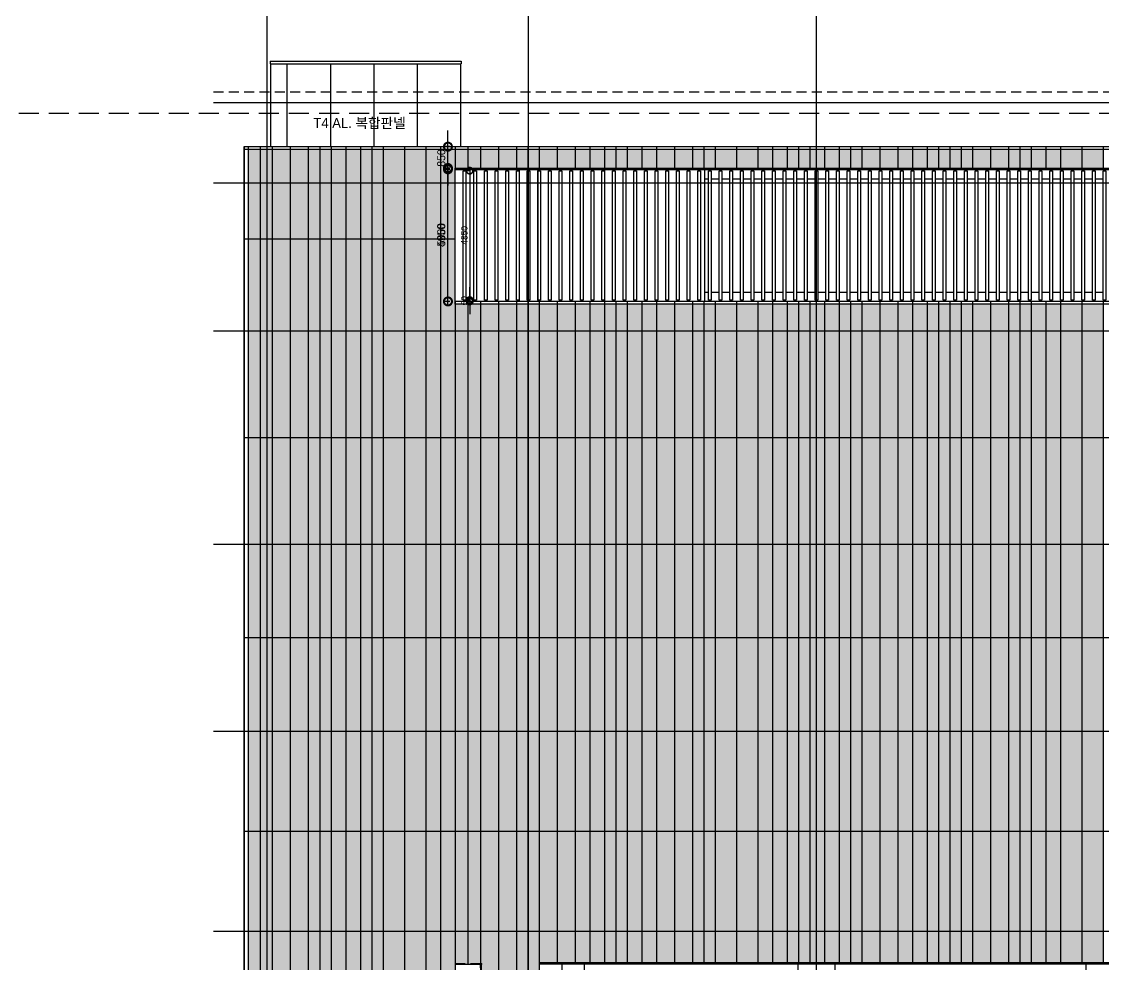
# Model space of a CAD drawing. Extents: x -430745 to 210250, y 0 to 148500.
# Drawn here: x 72096 to 112653, y 54235 to 89564 of the extents above; entities that cross this region are included whole.
import ezdxf
from ezdxf.enums import TextEntityAlignment as Align

# ---------------------------------------------------------------- set-up
doc = ezdxf.new("R2010")
doc.units = 0
doc.header["$LTSCALE"] = 250
doc.header["$MEASUREMENT"] = 0
doc.linetypes.add('H1', pattern=[1.5, 1, -0.5])
doc.linetypes.add('HID', pattern=[2.3, 1.5, -0.8])
doc.layers.get('0').update_dxf_attribs({"linetype": 'CONTINUOUS'})
doc.layers.get('Defpoints').update_dxf_attribs({"linetype": 'CONTINUOUS'})
for name, color, linetype in [('A-CEN', 1, 'CONTINUOUS'), ('A-DIM', 7, 'CONTINUOUS'), ('A-ELE-252', 252, 'CONTINUOUS'), ('A-ELE-5', 5, 'CONTINUOUS'), ('A-ELE-7', 7, 'CONTINUOUS'), ('A-ELE-8', 8, 'CONTINUOUS'), ('A-HAT', 251, 'CONTINUOUS'), ('BOUNDARY_추후 증축', 7, 'H1')]:
    doc.layers.add(name, color=color, linetype=linetype)
doc.layers.add('NOPLOT', color=193, linetype='CONTINUOUS', plot=False)
doc.layers.add('NOPLOT-TEXT', color=41, linetype='CONTINUOUS', plot=False)
doc.styles.add('Gdim', font='')
doc.styles.get('Gdim').set_extended_font_data('Dotum')
doc.dimstyles.new('Gdim100', dxfattribs={"dimscale": 100, "dimtxt": 3, "dimasz": 6, "dimexe": 1.5, "dimexo": 2, "dimgap": 1, "dimtad": 1, "dimdec": 0, "dimzin": 0, "dimdsep": 46, "dimtxsty": 'Gdim', "dimblk": 'DOTSMALL', "dimcen": 1.5, "dimdle": 1.5, "dimclrd": 1, "dimclre": 1, "dimclrt": 256, "dimazin": 0, "dimtfac": 1, "dimtdec": 0, "dimtix": 1, "dimtmove": 2, "dimatfit": 3, "dimldrblk": 'DOTSMALL', "dimfxl": 1.5, "dimtolj": 1, "dimtzin": 0, "dimlwd": -1, "dimlwe": -1, "dimarcsym": 0})

# ---------------------------------------------------------------- blocks, each defined once
blk = doc.blocks.new('A-CEN-SOUTH2')
at = {"layer": 'A-CEN'}
for p, q in [((14049719, -330738.1), (14049719, -438071.4)), ((14059519, -438071.4), (14059519, -330738.1)), ((14070319, -438071.4), (14070319, -330738.1)), ((14047719, -372125.9, 0), (14135536.5, -372125.9, 0)), ((14047719, -375125.9, 0), (14135536.5, -375125.9, 0)), ((14047719, -380675.9, 0), (14135536.5, -380675.9, 0)), ((14047719, -388675.9, 0), (14135536.5, -388675.9, 0)), ((14047719, -395675.9, 0), (14135536.5, -395675.9, 0)), ((14047719, -403175.9, 0), (14135536.5, -403175.9, 0))]:
    blk.add_line(p, q, dxfattribs=at)
at = {"layer": 'A-CEN', "linetype": 'HID'}
blk.add_line((14047719, -371725.9, 0), (14135536.5, -371725.9, 0), dxfattribs=at)
blk = doc.blocks.new('_DotSmall')
at = {"color": 0, "linetype": 'ByBlock', "const_width": 0.5}
blk.add_lwpolyline([(-0.0625, 0, 1), (0.0625, 0, 1)], format="xyb", close=True, dxfattribs=at)
blk = doc.blocks.new('*D22')
at = {"layer": 'Defpoints', "color": 0, "transparency": 16777216}
for p in [(88080, 84079), (88345, 84079), (88345, 79079)]:
    blk.add_point(p, dxfattribs=at)
at = {"layer": 'NOPLOT', "color": 1, "transparency": 16777216}
for p, q in [((88145, 84079), (87930, 84079)), ((88080, 78929), (88080, 84229)), ((88145, 79079), (87930, 79079))]:
    blk.add_line(p, q, dxfattribs=at)
at = {"layer": 'NOPLOT', "color": 1, "transparency": 16777216, "xscale": 600, "yscale": 600, "zscale": 600}
for p, rotation in [((88080, 84079), 90), ((88080, 79079), 270)]:
    blk.add_blockref('_DotSmall', p, dxfattribs=dict(at, rotation=rotation))
at = {"layer": 'NOPLOT', "transparency": 16777216, "insert": (87830, 81579), "char_height": 300, "attachment_point": 5, "rotation": 90, "style": 'Gdim'}
blk.add_mtext('\\A1;5000', dxfattribs=at)
blk = doc.blocks.new('*D157')
at = {"layer": 'Defpoints', "color": 0, "transparency": 16777216}
for p in [(7980, 16530, 0), (8048, 16530, 0), (7980, 15230, 0)]:
    blk.add_point(p, dxfattribs=at)
at = {"layer": 'NOPLOT', "color": 1, "transparency": 16777216}
for p, q in [((8000, 16530, 0), (8063, 16530, 0)), ((8048, 15215, 0), (8048, 16545, 0)), ((8000, 15230, 0), (8063, 15230, 0))]:
    blk.add_line(p, q, dxfattribs=at)
at = {"layer": 'NOPLOT', "color": 1, "transparency": 16777216, "xscale": 60, "yscale": 60, "zscale": 60}
for p, rotation in [((8048, 16530, 0), 90), ((8048, 15230, 0), 270)]:
    blk.add_blockref('_DotSmall', p, dxfattribs=dict(at, rotation=rotation))
at = {"layer": 'NOPLOT', "transparency": 16777216, "insert": (8023, 15880, 0), "char_height": 30, "attachment_point": 5, "rotation": 90, "style": 'Gdim'}
blk.add_mtext('\\A1;1300', dxfattribs=at)
blk = doc.blocks.new('*D38')
at = {"layer": 'Defpoints', "color": 0, "transparency": 16777216}
for p in [(88080, 84029), (88345, 84029, 0), (88345, 79079)]:
    blk.add_point(p, dxfattribs=at)
at = {"layer": 'NOPLOT', "color": 1, "transparency": 16777216}
for p, q in [((88145, 84029), (87930, 84029)), ((88080, 78929), (88080, 84179)), ((88145, 79079), (87930, 79079))]:
    blk.add_line(p, q, dxfattribs=at)
at = {"layer": 'NOPLOT', "color": 1, "transparency": 16777216, "xscale": 600, "yscale": 600, "zscale": 600}
for p, rotation in [((88080, 84029), 90), ((88080, 79079), 270)]:
    blk.add_blockref('_DotSmall', p, dxfattribs=dict(at, rotation=rotation))
at = {"layer": 'NOPLOT', "transparency": 16777216, "insert": (87830, 81554), "char_height": 300, "attachment_point": 5, "rotation": 90, "style": 'Gdim'}
blk.add_mtext('\\A1;4950', dxfattribs=at)
blk = doc.blocks.new('*D39')
at = {"layer": 'Defpoints', "color": 0, "transparency": 16777216}
for p in [(88080, 84879), (88345, 84879), (88345, 84029, 0)]:
    blk.add_point(p, dxfattribs=at)
at = {"layer": 'NOPLOT', "color": 1, "transparency": 16777216}
for p, q in [((88080, 84879), (88080, 85479)), ((88145, 84879), (87930, 84879)), ((88080, 84029), (88080, 84879)), ((88145, 84029), (87930, 84029)), ((88080, 84029), (88080, 83429))]:
    blk.add_line(p, q, dxfattribs=at)
at = {"layer": 'NOPLOT', "color": 1, "transparency": 16777216, "xscale": 600, "yscale": 600, "zscale": 600}
for p, rotation in [((88080, 84879), 270), ((88080, 84029), 90)]:
    blk.add_blockref('_DotSmall', p, dxfattribs=dict(at, rotation=rotation))
at = {"layer": 'NOPLOT', "transparency": 16777216, "insert": (87830, 84454), "char_height": 300, "attachment_point": 5, "rotation": 90, "style": 'Gdim'}
blk.add_mtext('\\A1;850', dxfattribs=at)
blk = doc.blocks.new('*D40')
at = {"layer": 'Defpoints', "color": 0, "transparency": 16777216}
for p in [(89045, 83979), (88895, 79129), (89045, 79129)]:
    blk.add_point(p, dxfattribs=at)
at = {"layer": 'NOPLOT', "color": 1, "transparency": 16777216}
for p, q in [((88885, 83979), (88775, 83979)), ((88895, 84099), (88895, 79009)), ((88885, 79129), (88775, 79129))]:
    blk.add_line(p, q, dxfattribs=at)
at = {"layer": 'NOPLOT', "color": 1, "transparency": 16777216, "xscale": 480, "yscale": 480, "zscale": 480}
for p, rotation in [((88895, 83979), 90), ((88895, 79129), 270)]:
    blk.add_blockref('_DotSmall', p, dxfattribs=dict(at, rotation=rotation))
at = {"layer": 'NOPLOT', "transparency": 16777216, "insert": (88695, 81554), "char_height": 240, "attachment_point": 5, "rotation": 90, "style": 'Gdim'}
blk.add_mtext('\\A1;4850', dxfattribs=at)
blk = doc.blocks.new('*D41')
at = {"layer": 'Defpoints', "color": 0, "transparency": 16777216}
for p in [(89045, 79129), (88895, 79079), (89045, 79079)]:
    blk.add_point(p, dxfattribs=at)
at = {"layer": 'NOPLOT', "color": 1, "transparency": 16777216}
for p, q in [((88895, 79129), (88895, 79609)), ((88885, 79129), (88775, 79129)), ((88895, 79129), (88895, 79079)), ((88885, 79079), (88775, 79079)), ((88895, 79079), (88895, 78599))]:
    blk.add_line(p, q, dxfattribs=at)
at = {"layer": 'NOPLOT', "color": 1, "transparency": 16777216, "xscale": 480, "yscale": 480, "zscale": 480}
for p, rotation in [((88895, 79129), 270), ((88895, 79079), 90)]:
    blk.add_blockref('_DotSmall', p, dxfattribs=dict(at, rotation=rotation))
at = {"layer": 'NOPLOT', "transparency": 16777216, "insert": (88695, 79104), "char_height": 240, "attachment_point": 5, "rotation": 90, "style": 'Gdim'}
blk.add_mtext('\\A1;50', dxfattribs=at)
blk = doc.blocks.new('A$Cec1aeba7')
at = {"layer": 'A-HAT'}
h = blk.add_hatch(color=256, dxfattribs=at)
h.dxf.hatch_style = 1
h.set_gradient(color1=(173, 173, 173), color2=(173, 173, 173), tint=1)
h.paths.add_polyline_path([(-250, 47050), (-700, 47050), (-700, 8850), (-250, 8850)])
h = blk.add_hatch(color=256, dxfattribs=at)
h.dxf.hatch_style = 1
h.set_gradient(color1=(214, 214, 214), color2=(214, 214, 214), rotation=180, tint=1)
h.paths.add_polyline_path([(-250, 47050), (185, 47050), (185, 8850), (-250, 8850)])
h = blk.add_hatch(color=256, dxfattribs=at)
h.dxf.hatch_style = 1
h.set_gradient(color1=(173, 173, 173), color2=(173, 173, 173), tint=1)
h.paths.add_polyline_path([(875, 47050), (215, 47050), (215, 8850), (875, 8850)])
h = blk.add_hatch(color=256, dxfattribs=at)
h.dxf.hatch_style = 1
h.set_gradient(color1=(214, 214, 214), color2=(214, 214, 214), rotation=180, tint=1)
h.paths.add_polyline_path([(875, 47050), (1535, 47050), (1535, 8850), (875, 8850)])
h = blk.add_hatch(color=256, dxfattribs=at)
h.dxf.hatch_style = 1
h.set_gradient(color1=(173, 173, 173), color2=(173, 173, 173), tint=1)
h.paths.add_polyline_path([(1975, 47050), (1565, 47050), (1565, 8850), (1975, 8850)])
h = blk.add_hatch(color=256, dxfattribs=at)
h.dxf.hatch_style = 1
h.set_gradient(color1=(214, 214, 214), color2=(214, 214, 214), rotation=180, tint=1)
h.paths.add_polyline_path([(1975, 47050), (2385, 47050), (2385, 8850), (1975, 8850)])
h = blk.add_hatch(color=256, dxfattribs=at)
h.dxf.hatch_style = 1
h.set_gradient(color1=(173, 173, 173), color2=(173, 173, 173), tint=1)
h.paths.add_polyline_path([(2950, 47050), (2415, 47050), (2415, 8850), (2950, 8850)])
h = blk.add_hatch(color=256, dxfattribs=at)
h.dxf.hatch_style = 1
h.set_gradient(color1=(214, 214, 214), color2=(214, 214, 214), rotation=180, tint=1)
h.paths.add_polyline_path([(2950, 47050), (3485, 47050), (3485, 8850), (2950, 8850)])
h = blk.add_hatch(color=256, dxfattribs=at)
h.dxf.hatch_style = 1
h.set_gradient(color1=(173, 173, 173), color2=(173, 173, 173), tint=1)
h.paths.add_polyline_path([(3925, 47050), (3515, 47050), (3515, 8850), (3925, 8850)])
h = blk.add_hatch(color=256, dxfattribs=at)
h.dxf.hatch_style = 1
h.set_gradient(color1=(214, 214, 214), color2=(214, 214, 214), rotation=180, tint=1)
h.paths.add_polyline_path([(3925, 47050), (4335, 47050), (4335, 8850), (3925, 8850)])
h = blk.add_hatch(color=256, dxfattribs=at)
h.dxf.hatch_style = 1
h.set_gradient(color1=(173, 173, 173), color2=(173, 173, 173), tint=1)
h.paths.add_polyline_path([(5150, 47050), (4365, 47050), (4365, 8850), (4500, 8850), (4500, 12750), (5150, 12750)])
h = blk.add_hatch(color=256, dxfattribs=at)
h.dxf.hatch_style = 1
h.set_gradient(color1=(214, 214, 214), color2=(214, 214, 214), rotation=180, tint=1)
h.paths.add_polyline_path([(5150, 47050), (5935, 47050), (5935, 12750), (5150, 12750)])
h = blk.add_hatch(color=256, dxfattribs=at)
h.dxf.hatch_style = 1
h.set_gradient(color1=(173, 173, 173), color2=(173, 173, 173), tint=1)
h.paths.add_polyline_path([(6500, 47050), (5965, 47050), (5965, 12750), (6500, 12750)])
h = blk.add_hatch(color=256, dxfattribs=at)
h.dxf.hatch_style = 1
h.set_gradient(color1=(214, 214, 214), color2=(214, 214, 214), rotation=180, tint=1)
h.paths.add_polyline_path([(6500, 47050), (7035, 47050), (7035, 12750), (6500, 12750)])
h = blk.add_hatch(color=256, dxfattribs=at)
h.dxf.hatch_style = 1
h.set_gradient(color1=(173, 173, 173), color2=(173, 173, 173), tint=1)
h.paths.add_polyline_path([(7065, 46340), (7525, 46340), (7525, 47050), (7065, 47050)])
h = blk.add_hatch(color=256, dxfattribs=at)
h.dxf.hatch_style = 1
h.set_gradient(color1=(214, 214, 214), color2=(214, 214, 214), rotation=180, tint=1)
h.paths.add_polyline_path([(7525, 46340), (7985, 46340), (7985, 47050), (7525, 47050)])
h = blk.add_hatch(color=256, dxfattribs=at)
h.dxf.hatch_style = 1
h.set_gradient(color1=(173, 173, 173), color2=(173, 173, 173), tint=1)
h.paths.add_polyline_path([(8015, 46340), (8675, 46340), (8675, 47050), (8015, 47050)])
h = blk.add_hatch(color=256, dxfattribs=at)
h.dxf.hatch_style = 1
h.set_gradient(color1=(214, 214, 214), color2=(214, 214, 214), rotation=180, tint=1)
h.paths.add_polyline_path([(8675, 46340), (9335, 46340), (9335, 47050), (8675, 47050)])
h = blk.add_hatch(color=256, dxfattribs=at)
h.dxf.hatch_style = 1
h.set_gradient(color1=(173, 173, 173), color2=(173, 173, 173), tint=1)
h.paths.add_polyline_path([(9365, 46340), (9775, 46340), (9775, 47050), (9365, 47050)])
h = blk.add_hatch(color=256, dxfattribs=at)
h.dxf.hatch_style = 1
h.set_gradient(color1=(214, 214, 214), color2=(214, 214, 214), rotation=180, tint=1)
h.paths.add_polyline_path([(9775, 46340), (10185, 46340), (10185, 47050), (9775, 47050)])
h = blk.add_hatch(color=256, dxfattribs=at)
h.dxf.hatch_style = 1
h.set_gradient(color1=(173, 173, 173), color2=(173, 173, 173), tint=1)
h.paths.add_polyline_path([(10215, 46340), (10875, 46340), (10875, 47050), (10215, 47050)])
h = blk.add_hatch(color=256, dxfattribs=at)
h.dxf.hatch_style = 1
h.set_gradient(color1=(214, 214, 214), color2=(214, 214, 214), rotation=180, tint=1)
h.paths.add_polyline_path([(10875, 46340), (11535, 46340), (11535, 47050), (10875, 47050)])
h = blk.add_hatch(color=256, dxfattribs=at)
h.dxf.hatch_style = 1
h.set_gradient(color1=(173, 173, 173), color2=(173, 173, 173), tint=1)
h.paths.add_polyline_path([(11565, 46340), (12100, 46340), (12100, 47050), (11565, 47050)])
h = blk.add_hatch(color=256, dxfattribs=at)
h.dxf.hatch_style = 1
h.set_gradient(color1=(214, 214, 214), color2=(214, 214, 214), rotation=180, tint=1)
h.paths.add_polyline_path([(12100, 46340), (12635, 46340), (12635, 47050), (12100, 47050)])
h = blk.add_hatch(color=256, dxfattribs=at)
h.dxf.hatch_style = 1
h.set_gradient(color1=(173, 173, 173), color2=(173, 173, 173), tint=1)
h.paths.add_polyline_path([(12665, 46340), (13075, 46340), (13075, 47050), (12665, 47050)])
h = blk.add_hatch(color=256, dxfattribs=at)
h.dxf.hatch_style = 1
h.set_gradient(color1=(214, 214, 214), color2=(214, 214, 214), rotation=180, tint=1)
h.paths.add_polyline_path([(13075, 46340), (13485, 46340), (13485, 47050), (13075, 47050)])
h = blk.add_hatch(color=256, dxfattribs=at)
h.dxf.hatch_style = 1
h.set_gradient(color1=(173, 173, 173), color2=(173, 173, 173), tint=1)
h.paths.add_polyline_path([(13515, 46340), (14050, 46340), (14050, 47050), (13515, 47050)])
h = blk.add_hatch(color=256, dxfattribs=at)
h.dxf.hatch_style = 1
h.set_gradient(color1=(214, 214, 214), color2=(214, 214, 214), rotation=180, tint=1)
h.paths.add_polyline_path([(14050, 46340), (14585, 46340), (14585, 47050), (14050, 47050)])
h = blk.add_hatch(color=256, dxfattribs=at)
h.dxf.hatch_style = 1
h.set_gradient(color1=(173, 173, 173), color2=(173, 173, 173), tint=1)
h.paths.add_polyline_path([(14615, 46340), (15275, 46340), (15275, 47050), (14615, 47050)])
h = blk.add_hatch(color=256, dxfattribs=at)
h.dxf.hatch_style = 1
h.set_gradient(color1=(214, 214, 214), color2=(214, 214, 214), rotation=180, tint=1)
h.paths.add_polyline_path([(15275, 46340), (15935, 46340), (15935, 47050), (15275, 47050)])
h = blk.add_hatch(color=256, dxfattribs=at)
h.dxf.hatch_style = 1
h.set_gradient(color1=(173, 173, 173), color2=(173, 173, 173), tint=1)
h.paths.add_polyline_path([(15965, 46340), (16375, 46340), (16375, 47050), (15965, 47050)])
h = blk.add_hatch(color=256, dxfattribs=at)
h.dxf.hatch_style = 1
h.set_gradient(color1=(214, 214, 214), color2=(214, 214, 214), rotation=180, tint=1)
h.paths.add_polyline_path([(16375, 46340), (16785, 46340), (16785, 47050), (16375, 47050)])
h = blk.add_hatch(color=256, dxfattribs=at)
h.dxf.hatch_style = 1
h.set_gradient(color1=(173, 173, 173), color2=(173, 173, 173), tint=1)
h.paths.add_polyline_path([(16815, 46340), (17600, 46340), (17600, 47050), (16815, 47050)])
h = blk.add_hatch(color=256, dxfattribs=at)
h.dxf.hatch_style = 1
h.set_gradient(color1=(214, 214, 214), color2=(214, 214, 214), rotation=180, tint=1)
h.paths.add_polyline_path([(17600, 46340), (18385, 46340), (18385, 47050), (17600, 47050)])
h = blk.add_hatch(color=256, dxfattribs=at)
h.dxf.hatch_style = 1
h.set_gradient(color1=(173, 173, 173), color2=(173, 173, 173), tint=1)
h.paths.add_polyline_path([(18415, 46340), (18950, 46340), (18950, 47050), (18415, 47050)])
h = blk.add_hatch(color=256, dxfattribs=at)
h.dxf.hatch_style = 1
h.set_gradient(color1=(214, 214, 214), color2=(214, 214, 214), rotation=180, tint=1)
h.paths.add_polyline_path([(18950, 46340), (19485, 46340), (19485, 47050), (18950, 47050)])
h = blk.add_hatch(color=256, dxfattribs=at)
h.dxf.hatch_style = 1
h.set_gradient(color1=(173, 173, 173), color2=(173, 173, 173), tint=1)
h.paths.add_polyline_path([(19515, 46340), (19925, 46340), (19925, 47050), (19515, 47050)])
h = blk.add_hatch(color=256, dxfattribs=at)
h.dxf.hatch_style = 1
h.set_gradient(color1=(214, 214, 214), color2=(214, 214, 214), rotation=180, tint=1)
h.paths.add_polyline_path([(19925, 46340), (20335, 46340), (20335, 47050), (19925, 47050)])
h = blk.add_hatch(color=256, dxfattribs=at)
h.dxf.hatch_style = 1
h.set_gradient(color1=(173, 173, 173), color2=(173, 173, 173), tint=1)
h.paths.add_polyline_path([(20365, 46340), (20900, 46340), (20900, 47050), (20365, 47050)])
h = blk.add_hatch(color=256, dxfattribs=at)
h.dxf.hatch_style = 1
h.set_gradient(color1=(214, 214, 214), color2=(214, 214, 214), rotation=180, tint=1)
h.paths.add_polyline_path([(20900, 46340), (21435, 46340), (21435, 47050), (20900, 47050)])
h = blk.add_hatch(color=256, dxfattribs=at)
h.dxf.hatch_style = 1
h.set_gradient(color1=(173, 173, 173), color2=(173, 173, 173), tint=1)
h.paths.add_polyline_path([(21465, 46340), (21875, 46340), (21875, 47050), (21465, 47050)])
h = blk.add_hatch(color=256, dxfattribs=at)
h.dxf.hatch_style = 1
h.set_gradient(color1=(214, 214, 214), color2=(214, 214, 214), rotation=180, tint=1)
h.paths.add_polyline_path([(21875, 46340), (22285, 46340), (22285, 47050), (21875, 47050)])
h = blk.add_hatch(color=256, dxfattribs=at)
h.dxf.hatch_style = 1
h.set_gradient(color1=(173, 173, 173), color2=(173, 173, 173), tint=1)
h.paths.add_polyline_path([(22315, 46340), (22975, 46340), (22975, 47050), (22315, 47050)])
h = blk.add_hatch(color=256, dxfattribs=at)
h.dxf.hatch_style = 1
h.set_gradient(color1=(214, 214, 214), color2=(214, 214, 214), rotation=180, tint=1)
h.paths.add_polyline_path([(22975, 46340), (23635, 46340), (23635, 47050), (22975, 47050)])
h = blk.add_hatch(color=256, dxfattribs=at)
h.dxf.hatch_style = 1
h.set_gradient(color1=(173, 173, 173), color2=(173, 173, 173), tint=1)
h.paths.add_polyline_path([(23665, 46340), (24200, 46340), (24200, 47050), (23665, 47050)])
h = blk.add_hatch(color=256, dxfattribs=at)
h.dxf.hatch_style = 1
h.set_gradient(color1=(214, 214, 214), color2=(214, 214, 214), rotation=180, tint=1)
h.paths.add_polyline_path([(24200, 46340), (24735, 46340), (24735, 47050), (24200, 47050)])
h = blk.add_hatch(color=256, dxfattribs=at)
h.dxf.hatch_style = 1
h.set_gradient(color1=(173, 173, 173), color2=(173, 173, 173), tint=1)
h.paths.add_polyline_path([(24765, 46340), (25175, 46340), (25175, 47050), (24765, 47050)])
h = blk.add_hatch(color=256, dxfattribs=at)
h.dxf.hatch_style = 1
h.set_gradient(color1=(214, 214, 214), color2=(214, 214, 214), rotation=180, tint=1)
h.paths.add_polyline_path([(25175, 46340), (25585, 46340), (25585, 47050), (25175, 47050)])
h = blk.add_hatch(color=256, dxfattribs=at)
h.dxf.hatch_style = 1
h.set_gradient(color1=(173, 173, 173), color2=(173, 173, 173), tint=1)
h.paths.add_polyline_path([(25615, 46340), (26025, 46340), (26025, 47050), (25615, 47050)])
h = blk.add_hatch(color=256, dxfattribs=at)
h.dxf.hatch_style = 1
h.set_gradient(color1=(214, 214, 214), color2=(214, 214, 214), rotation=180, tint=1)
h.paths.add_polyline_path([(26025, 46340), (26435, 46340), (26435, 47050), (26025, 47050)])
h = blk.add_hatch(color=256, dxfattribs=at)
h.dxf.hatch_style = 1
h.set_gradient(color1=(173, 173, 173), color2=(173, 173, 173), tint=1)
h.paths.add_polyline_path([(26465, 46340), (27125, 46340), (27125, 47050), (26465, 47050)])
h = blk.add_hatch(color=256, dxfattribs=at)
h.dxf.hatch_style = 1
h.set_gradient(color1=(214, 214, 214), color2=(214, 214, 214), rotation=180, tint=1)
h.paths.add_polyline_path([(27125, 46340), (27785, 46340), (27785, 47050), (27125, 47050)])
h = blk.add_hatch(color=256, dxfattribs=at)
h.dxf.hatch_style = 1
h.set_gradient(color1=(173, 173, 173), color2=(173, 173, 173), tint=1)
h.paths.add_polyline_path([(27815, 46340), (28225, 46340), (28225, 47050), (27815, 47050)])
h = blk.add_hatch(color=256, dxfattribs=at)
h.dxf.hatch_style = 1
h.set_gradient(color1=(214, 214, 214), color2=(214, 214, 214), rotation=180, tint=1)
h.paths.add_polyline_path([(28225, 46340), (28635, 46340), (28635, 47050), (28225, 47050)])
h = blk.add_hatch(color=256, dxfattribs=at)
h.dxf.hatch_style = 1
h.set_gradient(color1=(173, 173, 173), color2=(173, 173, 173), tint=1)
h.paths.add_polyline_path([(28665, 46340), (29200, 46340), (29200, 47050), (28665, 47050)])
h = blk.add_hatch(color=256, dxfattribs=at)
h.dxf.hatch_style = 1
h.set_gradient(color1=(214, 214, 214), color2=(214, 214, 214), rotation=180, tint=1)
h.paths.add_polyline_path([(29200, 46340), (29735, 46340), (29735, 47050), (29200, 47050)])
h = blk.add_hatch(color=256, dxfattribs=at)
h.dxf.hatch_style = 1
h.set_gradient(color1=(173, 173, 173), color2=(173, 173, 173), tint=1)
h.paths.add_polyline_path([(29765, 46340), (30550, 46340), (30550, 47050), (29765, 47050)])
h = blk.add_hatch(color=256, dxfattribs=at)
h.dxf.hatch_style = 1
h.set_gradient(color1=(214, 214, 214), color2=(214, 214, 214), rotation=180, tint=1)
h.paths.add_polyline_path([(30550, 46340), (31335, 46340), (31335, 47050), (30550, 47050)])
h = blk.add_hatch(color=256, dxfattribs=at)
h.dxf.hatch_style = 1
h.set_gradient(color1=(173, 173, 173), color2=(173, 173, 173), tint=1)
h.paths.add_polyline_path([(7525, 41250), (7065, 41250), (7065, 16510), (7525, 16510)])
h = blk.add_hatch(color=256, dxfattribs=at)
h.dxf.hatch_style = 1
h.set_gradient(color1=(214, 214, 214), color2=(214, 214, 214), rotation=180, tint=1)
h.paths.add_polyline_path([(7525, 41250), (7985, 41250), (7985, 16510), (7525, 16510)])
h = blk.add_hatch(color=256, dxfattribs=at)
h.dxf.hatch_style = 1
h.set_gradient(color1=(173, 173, 173), color2=(173, 173, 173), tint=1)
h.paths.add_polyline_path([(8675, 41250), (8015, 41250), (8015, 12750), (8675, 12750)])
h = blk.add_hatch(color=256, dxfattribs=at)
h.dxf.hatch_style = 1
h.set_gradient(color1=(214, 214, 214), color2=(214, 214, 214), rotation=180, tint=1)
h.paths.add_polyline_path([(8675, 41250), (9335, 41250), (9335, 12750), (8675, 12750)])
h = blk.add_hatch(color=256, dxfattribs=at)
h.dxf.hatch_style = 1
h.set_gradient(color1=(173, 173, 173), color2=(173, 173, 173), tint=1)
h.paths.add_polyline_path([(9365, 12750), (9775, 12750), (9775, 41250), (9365, 41250)])
h = blk.add_hatch(color=256, dxfattribs=at)
h.dxf.hatch_style = 1
h.set_gradient(color1=(214, 214, 214), color2=(214, 214, 214), rotation=180, tint=1)
h.paths.add_polyline_path([(9775, 12750), (10185, 12750), (10185, 41250), (9775, 41250)])
h = blk.add_hatch(color=256, dxfattribs=at)
h.dxf.hatch_style = 1
h.set_gradient(color1=(173, 173, 173), color2=(173, 173, 173), tint=1)
h.paths.add_polyline_path([(10215, 16570), (10875, 16570), (10875, 41250), (10215, 41250)])
h = blk.add_hatch(color=256, dxfattribs=at)
h.dxf.hatch_style = 1
h.set_gradient(color1=(214, 214, 214), color2=(214, 214, 214), rotation=180, tint=1)
h.paths.add_polyline_path([(10875, 16570), (11535, 16570), (11535, 41250), (10875, 41250)])
h = blk.add_hatch(color=256, dxfattribs=at)
h.dxf.hatch_style = 1
h.set_gradient(color1=(173, 173, 173), color2=(173, 173, 173), tint=1)
h.paths.add_polyline_path([(11565, 16570), (12100, 16570), (12100, 41250), (11565, 41250)])
h = blk.add_hatch(color=256, dxfattribs=at)
h.dxf.hatch_style = 1
h.set_gradient(color1=(214, 214, 214), color2=(214, 214, 214), rotation=180, tint=1)
h.paths.add_polyline_path([(12100, 16570), (12635, 16570), (12635, 41250), (12100, 41250)])
h = blk.add_hatch(color=256, dxfattribs=at)
h.dxf.hatch_style = 1
h.set_gradient(color1=(173, 173, 173), color2=(173, 173, 173), tint=1)
h.paths.add_polyline_path([(12665, 16570), (13075, 16570), (13075, 41250), (12665, 41250)])
h = blk.add_hatch(color=256, dxfattribs=at)
h.dxf.hatch_style = 1
h.set_gradient(color1=(214, 214, 214), color2=(214, 214, 214), rotation=180, tint=1)
h.paths.add_polyline_path([(13075, 16570), (13485, 16570), (13485, 41250), (13075, 41250)])
h = blk.add_hatch(color=256, dxfattribs=at)
h.dxf.hatch_style = 1
h.set_gradient(color1=(173, 173, 173), color2=(173, 173, 173), tint=1)
h.paths.add_polyline_path([(13515, 16570), (14050, 16570), (14050, 41250), (13515, 41250)])
h = blk.add_hatch(color=256, dxfattribs=at)
h.dxf.hatch_style = 1
h.set_gradient(color1=(214, 214, 214), color2=(214, 214, 214), rotation=180, tint=1)
h.paths.add_polyline_path([(14050, 16570), (14585, 16570), (14585, 41250), (14050, 41250)])
h = blk.add_hatch(color=256, dxfattribs=at)
h.dxf.hatch_style = 1
h.set_gradient(color1=(173, 173, 173), color2=(173, 173, 173), tint=1)
h.paths.add_polyline_path([(14615, 16570), (15275, 16570), (15275, 41250), (14615, 41250)])
h = blk.add_hatch(color=256, dxfattribs=at)
h.dxf.hatch_style = 1
h.set_gradient(color1=(214, 214, 214), color2=(214, 214, 214), rotation=180, tint=1)
h.paths.add_polyline_path([(15275, 16570), (15935, 16570), (15935, 41250), (15275, 41250)])
h = blk.add_hatch(color=256, dxfattribs=at)
h.dxf.hatch_style = 1
h.set_gradient(color1=(173, 173, 173), color2=(173, 173, 173), tint=1)
h.paths.add_polyline_path([(15965, 16570), (16375, 16570), (16375, 41250), (15965, 41250)])
h = blk.add_hatch(color=256, dxfattribs=at)
h.dxf.hatch_style = 1
h.set_gradient(color1=(214, 214, 214), color2=(214, 214, 214), rotation=180, tint=1)
h.paths.add_polyline_path([(16375, 16576), (16785, 16576), (16785, 41250), (16375, 41250)])
h = blk.add_hatch(color=256, dxfattribs=at)
h.dxf.hatch_style = 1
h.set_gradient(color1=(173, 173, 173), color2=(173, 173, 173), tint=1)
h.paths.add_polyline_path([(16815, 16576), (17600, 16576), (17600, 41250), (16815, 41250)])
h = blk.add_hatch(color=256, dxfattribs=at)
h.dxf.hatch_style = 1
h.set_gradient(color1=(214, 214, 214), color2=(214, 214, 214), rotation=180, tint=1)
h.paths.add_polyline_path([(17600, 16570), (18385, 16570), (18385, 41250), (17600, 41250)])
h = blk.add_hatch(color=256, dxfattribs=at)
h.dxf.hatch_style = 1
h.set_gradient(color1=(173, 173, 173), color2=(173, 173, 173), tint=1)
h.paths.add_polyline_path([(18415, 16570), (18950, 16570), (18950, 41250), (18415, 41250)])
h = blk.add_hatch(color=256, dxfattribs=at)
h.dxf.hatch_style = 1
h.set_gradient(color1=(214, 214, 214), color2=(214, 214, 214), rotation=180, tint=1)
h.paths.add_polyline_path([(18950, 16570), (19485, 16570), (19485, 41250), (18950, 41250)])
h = blk.add_hatch(color=256, dxfattribs=at)
h.dxf.hatch_style = 1
h.set_gradient(color1=(173, 173, 173), color2=(173, 173, 173), tint=1)
h.paths.add_polyline_path([(19515, 16570), (19925, 16570), (19925, 41250), (19515, 41250)])
h = blk.add_hatch(color=256, dxfattribs=at)
h.dxf.hatch_style = 1
h.set_gradient(color1=(214, 214, 214), color2=(214, 214, 214), rotation=180, tint=1)
h.paths.add_polyline_path([(19925, 16570), (20335, 16570), (20335, 41250), (19925, 41250)])
h = blk.add_hatch(color=256, dxfattribs=at)
h.dxf.hatch_style = 1
h.set_gradient(color1=(173, 173, 173), color2=(173, 173, 173), tint=1)
h.paths.add_polyline_path([(20365, 16570), (20900, 16570), (20900, 41250), (20365, 41250)])
h = blk.add_hatch(color=256, dxfattribs=at)
h.dxf.hatch_style = 1
h.set_gradient(color1=(214, 214, 214), color2=(214, 214, 214), rotation=180, tint=1)
h.paths.add_polyline_path([(20900, 16570), (21435, 16570), (21435, 41250), (20900, 41250)])
h = blk.add_hatch(color=256, dxfattribs=at)
h.dxf.hatch_style = 1
h.set_gradient(color1=(173, 173, 173), color2=(173, 173, 173), tint=1)
h.paths.add_polyline_path([(21465, 16570), (21875, 16570), (21875, 41250), (21465, 41250)])
h = blk.add_hatch(color=256, dxfattribs=at)
h.dxf.hatch_style = 1
h.set_gradient(color1=(214, 214, 214), color2=(214, 214, 214), rotation=180, tint=1)
h.paths.add_polyline_path([(21875, 16570), (22285, 16570), (22285, 41250), (21875, 41250)])
h = blk.add_hatch(color=256, dxfattribs=at)
h.dxf.hatch_style = 1
h.set_gradient(color1=(173, 173, 173), color2=(173, 173, 173), tint=1)
h.paths.add_polyline_path([(22315, 16570), (22975, 16570), (22975, 41250), (22315, 41250)])
h = blk.add_hatch(color=256, dxfattribs=at)
h.dxf.hatch_style = 1
h.set_gradient(color1=(214, 214, 214), color2=(214, 214, 214), rotation=180, tint=1)
h.paths.add_polyline_path([(22975, 16570), (23635, 16570), (23635, 41250), (22975, 41250)])
h = blk.add_hatch(color=256, dxfattribs=at)
h.dxf.hatch_style = 1
h.set_gradient(color1=(173, 173, 173), color2=(173, 173, 173), tint=1)
h.paths.add_polyline_path([(23665, 16570), (24200, 16570), (24200, 41250), (23665, 41250)])
h = blk.add_hatch(color=256, dxfattribs=at)
h.dxf.hatch_style = 1
h.set_gradient(color1=(214, 214, 214), color2=(214, 214, 214), rotation=180, tint=1)
h.paths.add_polyline_path([(24200, 16570), (24735, 16570), (24735, 41250), (24200, 41250)])
h = blk.add_hatch(color=256, dxfattribs=at)
h.dxf.hatch_style = 1
h.set_gradient(color1=(173, 173, 173), color2=(173, 173, 173), tint=1)
h.paths.add_polyline_path([(24765, 16570), (25175, 16570), (25175, 41250), (24765, 41250)])
h = blk.add_hatch(color=256, dxfattribs=at)
h.dxf.hatch_style = 1
h.set_gradient(color1=(214, 214, 214), color2=(214, 214, 214), rotation=180, tint=1)
h.paths.add_polyline_path([(25175, 16570), (25585, 16570), (25585, 41250), (25175, 41250)])
h = blk.add_hatch(color=256, dxfattribs=at)
h.dxf.hatch_style = 1
h.set_gradient(color1=(173, 173, 173), color2=(173, 173, 173), tint=1)
h.paths.add_polyline_path([(25615, 16570), (26025, 16570), (26025, 41250), (25615, 41250)])
h = blk.add_hatch(color=256, dxfattribs=at)
h.dxf.hatch_style = 1
h.set_gradient(color1=(214, 214, 214), color2=(214, 214, 214), rotation=180, tint=1)
h.paths.add_polyline_path([(26025, 16570), (26435, 16570), (26435, 41250), (26025, 41250)])
h = blk.add_hatch(color=256, dxfattribs=at)
h.dxf.hatch_style = 1
h.set_gradient(color1=(173, 173, 173), color2=(173, 173, 173), tint=1)
h.paths.add_polyline_path([(26465, 16570), (27125, 16570), (27125, 41250), (26465, 41250)])
h = blk.add_hatch(color=256, dxfattribs=at)
h.dxf.hatch_style = 1
h.set_gradient(color1=(214, 214, 214), color2=(214, 214, 214), rotation=180, tint=1)
h.paths.add_polyline_path([(27125, 16570), (27785, 16570), (27785, 41250), (27125, 41250)])
h = blk.add_hatch(color=256, dxfattribs=at)
h.dxf.hatch_style = 1
h.set_gradient(color1=(173, 173, 173), color2=(173, 173, 173), tint=1)
h.paths.add_polyline_path([(27815, 16570), (28225, 16570), (28225, 41250), (27815, 41250)])
h = blk.add_hatch(color=256, dxfattribs=at)
h.dxf.hatch_style = 1
h.set_gradient(color1=(214, 214, 214), color2=(214, 214, 214), rotation=180, tint=1)
h.paths.add_polyline_path([(28225, 16570), (28635, 16570), (28635, 41250), (28225, 41250)])
h = blk.add_hatch(color=256, dxfattribs=at)
h.dxf.hatch_style = 1
h.set_gradient(color1=(173, 173, 173), color2=(173, 173, 173), tint=1)
h.paths.add_polyline_path([(28665, 16570), (29200, 16570), (29200, 41250), (28665, 41250)])
h = blk.add_hatch(color=256, dxfattribs=at)
h.dxf.hatch_style = 1
h.set_gradient(color1=(214, 214, 214), color2=(214, 214, 214), rotation=180, tint=1)
h.paths.add_polyline_path([(29200, 16570), (29735, 16570), (29735, 41250), (29200, 41250)])
h = blk.add_hatch(color=256, dxfattribs=at)
h.dxf.hatch_style = 1
h.set_gradient(color1=(173, 173, 173), color2=(173, 173, 173), tint=1)
h.paths.add_polyline_path([(29765, 16570), (30550, 16570), (30550, 41250), (29765, 41250)])
h = blk.add_hatch(color=256, dxfattribs=at)
h.dxf.hatch_style = 1
h.set_gradient(color1=(214, 214, 214), color2=(214, 214, 214), rotation=180, tint=1)
h.paths.add_polyline_path([(30550, 16570), (31335, 16570), (31335, 41250), (30550, 41250)])
at = {"layer": 'A-ELE-5'}
for p, q in [((-850, 8850, 0), (-850, 47150, 0)), ((-850, 47150, 0), (85250, 47150)), ((-850, 47050, 0), (85250, 47050)), ((7050, 46340), (77350, 46340)), ((7050, 41250), (7050, 41350)), ((77350, 41250), (7050, 41250))]:
    blk.add_line(p, q, dxfattribs=at)
at = {"layer": 'A-ELE-5', "elevation": 0}
blk.add_lwpolyline([(77350, 41350), (7050, 41350), (7050, 46300), (77350, 46300)], close=True, dxfattribs=at)
at = {"layer": 'A-ELE-7'}
for p, q in [((-250, 47150), (-250, 8850)), ((875, 47150), (875, 8850)), ((1975, 47150), (1975, 8850)), ((2950, 47150), (2950, 8850)), ((3925, 47150), (3925, 8850)), ((5150, 47150), (5150, 12750)), ((6500, 47150), (6500, 12750)), ((7525, 47150), (7525, 46300)), ((8675, 47150), (8675, 46300)), ((9775, 47150), (9775, 46300)), ((10875, 47150), (10875, 46300)), ((12100, 47150), (12100, 46300)), ((13075, 47150), (13075, 46300)), ((14050, 47150), (14050, 46300)), ((15275, 47150), (15275, 46300)), ((16375, 47150), (16375, 46300)), ((17600, 47150), (17600, 46300)), ((18950, 47150), (18950, 46300)), ((19925, 47150), (19925, 46300)), ((20900, 47150), (20900, 46300)), ((21875, 47150), (21875, 46300)), ((22975, 47150), (22975, 46300)), ((24200, 47150), (24200, 46300)), ((25175, 47150), (25175, 46300)), ((26025, 47150), (26025, 46300)), ((27125, 47150), (27125, 46300)), ((28225, 47150), (28225, 46300)), ((29200, 47150), (29200, 46300)), ((30550, 47150), (30550, 46300)), ((7525, 41350), (7525, 16510)), ((8675, 41350), (8675, 12750)), ((9775, 41350), (9775, 12750)), ((10875, 41350), (10875, 16530)), ((12100, 41350), (12100, 16530)), ((13075, 41350), (13075, 16530)), ((14050, 41350), (14050, 16530)), ((15275, 41350), (15275, 16530)), ((16375, 41350), (16375, 16530)), ((17600, 41350), (17600, 16530)), ((18950, 41350), (18950, 16530)), ((19925, 41350), (19925, 16530)), ((20900, 41350), (20900, 16530)), ((21875, 41350), (21875, 16530)), ((22975, 41350), (22975, 16530)), ((24200, 41350), (24200, 16530)), ((25175, 41350), (25175, 16530)), ((26025, 41350), (26025, 16530)), ((27125, 41350), (27125, 16530)), ((28225, 41350), (28225, 16530)), ((29200, 41350), (29200, 16530)), ((30550, 41350), (30550, 16530)), ((7050, 16510, 0), (8000, 16510, 0)), ((10200, 16570), (10200, 12750)), ((10200, 16570, 0), (74200, 16570, 0)), ((10200, 16530, 0), (74200, 16530, 0))]:
    blk.add_line(p, q, dxfattribs=at)
for points in [[(19200, 12750), (11900, 12750), (11900, 16530), (19900, 16530), (19900, 15450)], [(21300, 15450), (21300, 16530), (30700, 16530), (30700, 15450)]]:
    blk.add_lwpolyline(points, dxfattribs=at)
at = {"layer": 'A-ELE-8'}
for p, q in [((-700, 47150, 0), (-700, 8850, 0)), ((200, 47150, 0), (200, 8850, 0)), ((1550, 47150, 0), (1550, 8850, 0)), ((2400, 47150, 0), (2400, 8850, 0)), ((3500, 47150, 0), (3500, 8850, 0)), ((4350, 47150, 0), (4350, 8850, 0)), ((5950, 47150), (5950, 12750)), ((7050, 47150, 0), (7050, 46300, 0)), ((8000, 47150, 0), (8000, 46300, 0)), ((9350, 47150), (9350, 46300)), ((10200, 47150, 0), (10200, 46300, 0)), ((11550, 47150, 0), (11550, 46300, 0)), ((12650, 47150, 0), (12650, 16530, 0)), ((13500, 47150, 0), (13500, 46300, 0)), ((14600, 47150), (14600, 46300)), ((15950, 47150, 0), (15950, 46300, 0)), ((16800, 47150, 0), (16800, 46300, 0)), ((18400, 47150), (18400, 46300)), ((19500, 47150, 0), (19500, 46300, 0)), ((20350, 47150, 0), (20350, 46300, 0)), ((21450, 47150), (21450, 46300)), ((22300, 47150, 0), (22300, 46300, 0)), ((23650, 47150, 0), (23650, 46300, 0)), ((24750, 47150), (24750, 46300)), ((25600, 47150, 0), (25600, 46300, 0)), ((26450, 47150, 0), (26450, 46300, 0)), ((27800, 47150, 0), (27800, 46300, 0)), ((28650, 47150, 0), (28650, 46300, 0)), ((29750, 47150, 0), (29750, 46300, 0)), ((31350, 47150, 0), (31350, 46300, 0)), ((16400, 45950), (16550, 45950)), ((16650, 45950, 0), (16950, 45950)), ((17050, 45950, 0), (17350, 45950)), ((17450, 45950, 0), (17750, 45950)), ((17850, 45950, 0), (18150, 45950)), ((18250, 45950, 0), (18550, 45950)), ((18650, 45950, 0), (18950, 45950)), ((19050, 45950, 0), (19350, 45950)), ((19450, 45950, 0), (19750, 45950)), ((19850, 45950, 0), (20150, 45950)), ((20250, 45950, 0), (20550, 45950)), ((20650, 45950, 0), (20950, 45950)), ((21050, 45950, 0), (21350, 45950)), ((21450, 45950, 0), (21750, 45950)), ((21850, 45950, 0), (22150, 45950)), ((22250, 45950, 0), (22550, 45950)), ((22650, 45950, 0), (22950, 45950)), ((23050, 45950, 0), (23350, 45950)), ((23450, 45950, 0), (23750, 45950)), ((23850, 45950, 0), (24150, 45950)), ((24250, 45950, 0), (24550, 45950)), ((24650, 45950, 0), (24950, 45950)), ((25050, 45950, 0), (25350, 45950)), ((25450, 45950, 0), (25750, 45950)), ((25850, 45950, 0), (26150, 45950)), ((26250, 45950, 0), (26550, 45950)), ((26650, 45950, 0), (26950, 45950)), ((27050, 45950, 0), (27350, 45950)), ((27450, 45950, 0), (27750, 45950)), ((27850, 45950, 0), (28150, 45950)), ((28250, 45950, 0), (28550, 45950)), ((28650, 45950, 0), (28950, 45950)), ((29050, 45950, 0), (29350, 45950)), ((29450, 45950, 0), (29750, 45950)), ((29850, 45950, 0), (30150, 45950)), ((30250, 45950, 0), (30550, 45950)), ((30650, 45950, 0), (30950, 45950)), ((31050, 45950, 0), (31350, 45950)), ((-850, 43700), (7050, 43700)), ((16400, 41700), (16550, 41700)), ((16650, 41700, 0), (16950, 41700)), ((17050, 41700, 0), (17350, 41700)), ((17450, 41700, 0), (17750, 41700)), ((17850, 41700, 0), (18150, 41700)), ((18250, 41700, 0), (18550, 41700)), ((18650, 41700, 0), (18950, 41700)), ((19050, 41700, 0), (19350, 41700)), ((19450, 41700, 0), (19750, 41700)), ((19850, 41700, 0), (20150, 41700)), ((20250, 41700, 0), (20550, 41700)), ((20650, 41700, 0), (20950, 41700)), ((21050, 41700, 0), (21350, 41700)), ((21450, 41700, 0), (21750, 41700)), ((21850, 41700, 0), (22150, 41700)), ((22250, 41700, 0), (22550, 41700)), ((22650, 41700, 0), (22950, 41700)), ((23050, 41700, 0), (23350, 41700)), ((23450, 41700, 0), (23750, 41700)), ((23850, 41700, 0), (24150, 41700)), ((24250, 41700, 0), (24550, 41700)), ((24650, 41700, 0), (24950, 41700)), ((25050, 41700, 0), (25350, 41700)), ((25450, 41700, 0), (25750, 41700)), ((25850, 41700, 0), (26150, 41700)), ((26250, 41700, 0), (26550, 41700)), ((26650, 41700, 0), (26950, 41700)), ((27050, 41700, 0), (27350, 41700)), ((27450, 41700, 0), (27750, 41700)), ((27850, 41700, 0), (28150, 41700)), ((28250, 41700, 0), (28550, 41700)), ((28650, 41700, 0), (28950, 41700)), ((29050, 41700, 0), (29350, 41700)), ((29450, 41700, 0), (29750, 41700)), ((29850, 41700, 0), (30150, 41700)), ((30250, 41700, 0), (30550, 41700)), ((30650, 41700, 0), (30950, 41700)), ((31050, 41700, 0), (31350, 41700)), ((7050, 41350, 0), (7050, 12750, 0)), ((8000, 41350, 0), (8000, 12750, 0)), ((9350, 41350), (9350, 12750)), ((10200, 41350, 0), (10200, 16470, 0)), ((11550, 41350, 0), (11550, 16530, 0)), ((13500, 41350, 0), (13500, 16530, 0)), ((14600, 41350), (14600, 16530)), ((15950, 41350, 0), (15950, 16530, 0)), ((16800, 41350, 0), (16800, 16530, 0)), ((18400, 41350), (18400, 16530)), ((19500, 41350, 0), (19500, 16530, 0)), ((20350, 41350, 0), (20350, 16530, 0)), ((21450, 41350), (21450, 16530)), ((22300, 41350, 0), (22300, 16530, 0)), ((23650, 41350, 0), (23650, 16530, 0)), ((24750, 41350), (24750, 16530)), ((25600, 41350, 0), (25600, 16530, 0)), ((26450, 41350, 0), (26450, 16530, 0)), ((27800, 41350, 0), (27800, 16530, 0)), ((28650, 41350, 0), (28650, 16530, 0)), ((29750, 41350, 0), (29750, 16530, 0)), ((31350, 41350, 0), (31350, 16530, 0)), ((-850, 40250), (85250, 40250)), ((-850, 36250), (85250, 36250)), ((-850, 32250), (85250, 32250)), ((-850, 28750), (85250, 28750)), ((-850, 25250), (85250, 25250)), ((-850, 21500), (85250, 21500)), ((-850, 17750), (85250, 17750))]:
    blk.add_line(p, q, dxfattribs=at)
at = {"layer": 'A-ELE-8', "color": 9}
for p, q in [((9450, 46300), (9450, 41350)), ((10150, 46300), (10150, 41350)), ((16400, 46300), (16400, 41350))]:
    blk.add_line(p, q, dxfattribs=at)
at = {"layer": 'A-ELE-8'}
for points in [[(7350, 46250), (7450, 46250), (7450, 41400), (7350, 41400)], [(7750, 46250), (7850, 46250), (7850, 41400), (7750, 41400)], [(8150, 46250), (8250, 46250), (8250, 41400), (8150, 41400)], [(8550, 46250), (8650, 46250), (8650, 41400), (8550, 41400)], [(8950, 46250), (9050, 46250), (9050, 41400), (8950, 41400)], [(9350, 46250), (9450, 46250), (9450, 41400), (9350, 41400)], [(9750, 46250), (9850, 46250), (9850, 41400), (9750, 41400)], [(10150, 46250), (10250, 46250), (10250, 41400), (10150, 41400)], [(10550, 46250), (10650, 46250), (10650, 41400), (10550, 41400)], [(10950, 46250), (11050, 46250), (11050, 41400), (10950, 41400)], [(11350, 46250), (11450, 46250), (11450, 41400), (11350, 41400)], [(11750, 46250), (11850, 46250), (11850, 41400), (11750, 41400)], [(12150, 46250), (12250, 46250), (12250, 41400), (12150, 41400)], [(12550, 46250), (12650, 46250), (12650, 41400), (12550, 41400)], [(12950, 46250), (13050, 46250), (13050, 41400), (12950, 41400)], [(13350, 46250), (13450, 46250), (13450, 41400), (13350, 41400)], [(13750, 46250), (13850, 46250), (13850, 41400), (13750, 41400)], [(14150, 46250), (14250, 46250), (14250, 41400), (14150, 41400)], [(14550, 46250), (14650, 46250), (14650, 41400), (14550, 41400)], [(14950, 46250), (15050, 46250), (15050, 41400), (14950, 41400)], [(15350, 46250), (15450, 46250), (15450, 41400), (15350, 41400)], [(15750, 46250), (15850, 46250), (15850, 41400), (15750, 41400)], [(16150, 46250), (16250, 46250), (16250, 41400), (16150, 41400)], [(16550, 46250), (16650, 46250), (16650, 41400), (16550, 41400)], [(16950, 46250), (17050, 46250), (17050, 41400), (16950, 41400)], [(17350, 46250), (17450, 46250), (17450, 41400), (17350, 41400)], [(17750, 46250), (17850, 46250), (17850, 41400), (17750, 41400)], [(18150, 46250), (18250, 46250), (18250, 41400), (18150, 41400)], [(18550, 46250), (18650, 46250), (18650, 41400), (18550, 41400)], [(18950, 46250), (19050, 46250), (19050, 41400), (18950, 41400)], [(19350, 46250), (19450, 46250), (19450, 41400), (19350, 41400)], [(19750, 46250), (19850, 46250), (19850, 41400), (19750, 41400)], [(20150, 46250), (20250, 46250), (20250, 41400), (20150, 41400)], [(20550, 46250), (20650, 46250), (20650, 41400), (20550, 41400)], [(20950, 46250), (21050, 46250), (21050, 41400), (20950, 41400)], [(21350, 46250), (21450, 46250), (21450, 41400), (21350, 41400)], [(21750, 46250), (21850, 46250), (21850, 41400), (21750, 41400)], [(22150, 46250), (22250, 46250), (22250, 41400), (22150, 41400)], [(22550, 46250), (22650, 46250), (22650, 41400), (22550, 41400)], [(22950, 46250), (23050, 46250), (23050, 41400), (22950, 41400)], [(23350, 46250), (23450, 46250), (23450, 41400), (23350, 41400)], [(23750, 46250), (23850, 46250), (23850, 41400), (23750, 41400)], [(24150, 46250), (24250, 46250), (24250, 41400), (24150, 41400)], [(24550, 46250), (24650, 46250), (24650, 41400), (24550, 41400)], [(24950, 46250), (25050, 46250), (25050, 41400), (24950, 41400)], [(25350, 46250), (25450, 46250), (25450, 41400), (25350, 41400)], [(25750, 46250), (25850, 46250), (25850, 41400), (25750, 41400)], [(26150, 46250), (26250, 46250), (26250, 41400), (26150, 41400)], [(26550, 46250), (26650, 46250), (26650, 41400), (26550, 41400)], [(26950, 46250), (27050, 46250), (27050, 41400), (26950, 41400)], [(27350, 46250), (27450, 46250), (27450, 41400), (27350, 41400)], [(27750, 46250), (27850, 46250), (27850, 41400), (27750, 41400)], [(28150, 46250), (28250, 46250), (28250, 41400), (28150, 41400)], [(28550, 46250), (28650, 46250), (28650, 41400), (28550, 41400)], [(28950, 46250), (29050, 46250), (29050, 41400), (28950, 41400)], [(29350, 46250), (29450, 46250), (29450, 41400), (29350, 41400)], [(29750, 46250), (29850, 46250), (29850, 41400), (29750, 41400)], [(30150, 46250), (30250, 46250), (30250, 41400), (30150, 41400)], [(30550, 46250), (30650, 46250), (30650, 41400), (30550, 41400)], [(30950, 46250), (31050, 46250), (31050, 41400), (30950, 41400)], [(31350, 46250), (31450, 46250), (31450, 41400), (31350, 41400)]]:
    blk.add_lwpolyline(points, close=True, dxfattribs=at)
at = {"layer": 'NOPLOT', "linetype": 'HID', "elevation": 0}
blk.add_lwpolyline([(7050, 15230), (8000, 15230), (8000, 16530), (7050, 16530)], close=True, dxfattribs=at)
at = {"layer": 'NOPLOT'}
dim = blk.add_linear_dim(base=(8047.8, 16530, 0), p1=(7980, 15230, 0), p2=(7980, 16530, 0), angle=90, dimstyle='Gdim100', override={"dimscale": 10, "dimfxl": 2, "dimarcsym": 1}, dxfattribs=at)
dim.commit()
dim.dimension.update_dxf_attribs({"geometry": '*D157', "text_midpoint": (8022.8, 15880, 0)})

msp = doc.modelspace()

# ---------------------------------------------------------------- linework, layer by layer
at = {"layer": 'A-ELE-5'}
for p, q in [((81415.3, 88076.8), (88575.3, 88078.9)), ((81415.3, 88076.8), (81415.3, 87976.8)), ((88575.3, 88078.9), (88575.3, 87978.9)), ((81415.3, 87976.8), (88575.3, 87978.9)), ((81445.3, 84876.8), (81445.3, 87976.8)), ((88545.3, 87978.9), (88545.3, 84878.9)), ((80445.3, 84878.9, 0), (80445.3, 38328.9, 0)), ((80445.3, 84878.9), (166545.3, 84878.9))]:
    msp.add_line(p, q, dxfattribs=at)
at = {"layer": 'A-ELE-5', "elevation": 0}
msp.add_lwpolyline([(158645.3, 79078.9), (88345.3, 79078.9), (88345.3, 84068.9), (158645.3, 84068.9)], close=True, dxfattribs=at)
at = {"layer": 'A-ELE-8'}
for p, q in [((82045.3, 87977), (82045.3, 84878.9)), ((83670.3, 87977.5), (83670.3, 84878.9)), ((85295.3, 87978), (85295.3, 84878.9)), ((86920.3, 87978.5), (86920.3, 84878.9)), ((92345.3, 54258.9), (92345.3, 50478.9))]:
    msp.add_line(p, q, dxfattribs=at)
at = {"layer": 'BOUNDARY_추후 증축', "ltscale": 3, "elevation": 0}
msp.add_lwpolyline([(38245.3, 36928.9), (38245.3, 86128.9), (124345.3, 86128.9), (124345.3, 37628.1)], dxfattribs=at)

# ---------------------------------------------------------------- block references
at = {"layer": 'A-DIM'}
msp.add_blockref('A-CEN-SOUTH2', (-13968423.8, 458654.8), dxfattribs=at)
at = {"layer": 'A-ELE-252'}
msp.add_blockref('A$Cec1aeba7', (81295.3, 37728.9), dxfattribs=at)

# ---------------------------------------------------------------- texts
at = {"layer": 'NOPLOT-TEXT', "linetype": 'Continuous', "style": 'Gdim'}
msp.add_text('T4 AL. 복합판넬', height=375, rotation=360, dxfattribs=at).set_placement((83031.5, 85763.8), align=Align.MIDDLE_LEFT)

# ---------------------------------------------------------------- dimensions: what is measured, and where the dimension line sits
at = {"layer": 'NOPLOT'}
for base, p1, p2, picture, middle in [((88080.4, 84878.9), (88345.3, 84028.9, 0), (88345.3, 84878.9), '*D39', (87830.2, 84453.9)), ((88080.4, 84078.9), (88345.3, 79078.9), (88345.3, 84078.9), '*D22', (87830.2, 81578.9)), ((88080.4, 84028.9), (88345.3, 79078.9), (88345.3, 84028.9, 0), '*D38', (87830.2, 81553.9))]:
    dim = msp.add_linear_dim(base=base, p1=p1, p2=p2, angle=90, dimstyle='Gdim100', dxfattribs=at)
    dim.commit()
    dim.dimension.update_dxf_attribs({"geometry": picture, "text_midpoint": middle})
for base, p1, p2, picture, middle in [((88895.3, 79128.9), (89045.3, 83978.9), (89045.3, 79128.9), '*D40', (88695.1, 81553.9)), ((88895.3, 79078.9), (89045.3, 79128.9), (89045.3, 79078.9), '*D41', (88695.1, 79103.9))]:
    dim = msp.add_linear_dim(base=base, p1=p1, p2=p2, angle=90, dimstyle='Gdim100', override={"dimscale": 80}, dxfattribs=at)
    dim.commit()
    dim.dimension.update_dxf_attribs({"geometry": picture, "text_midpoint": middle})

doc.saveas('drawing.dxf')
